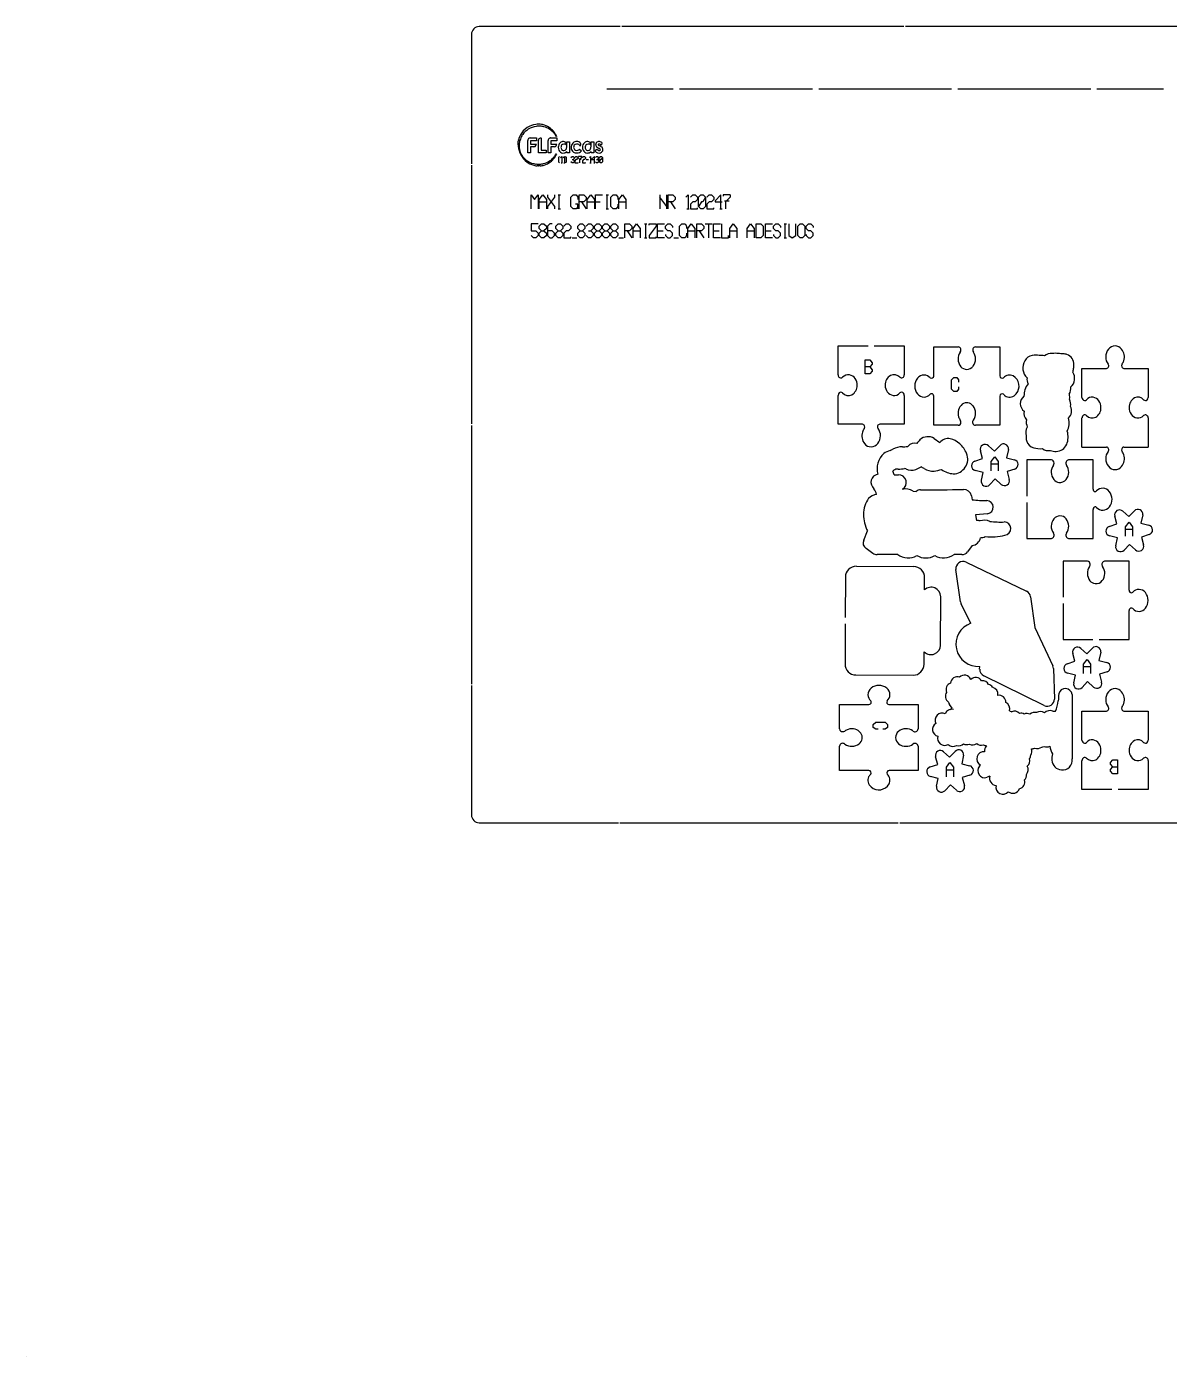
# Model space of a CAD drawing. Extents: x 0 to 1385, y 0 to 852.
# Drawn here: x 0 to 732, y 0 to 852 of the extents above; entities that cross this region are included whole.
import ezdxf

# ---------------------------------------------------------------- set-up
doc = ezdxf.new("R2010")
doc.units = 0
doc.layers.add('FACA_PONTES', color=4, linetype='CONTINUOUS')

msp = doc.modelspace()

# ---------------------------------------------------------------- linework, layer by layer
at = {"layer": 'faca_Pontes', "color": 16, "linetype": 'CONTINUOUS', "true_color": 0x800000}
for p, q in [((380.19, 851.67), (289.86, 851.67)), ((561.86, 851.67), (381.19, 851.67)), ((743.53, 851.67), (562.86, 851.67)), ((284.86, 846.67), (284.86, 763.85)), ((284.86, 762.85), (284.86, 597.23)), ((284.86, 596.23), (284.86, 430.6)), ((284.86, 429.6), (284.86, 346.79)), ((289.86, 341.79), (378.94, 341.79)), ((379.94, 341.79), (558.11, 341.79)), ((559.11, 341.79), (737.28, 341.79)), ((0, 0), (0, 0)), ((0, 0), (0, 0)), ((0, 0), (0, 0)), ((0, 0), (0, 0)), ((0, 0), (0, 0)), ((0, 0), (0, 0)), ((0, 0), (0, 0)), ((0, 0), (0, 0)), ((0, 0), (0, 0)), ((0, 0), (0, 0)), ((0, 0), (0, 0)), ((0, 0), (0, 0)), ((0, 0), (0, 0)), ((0, 0), (0, 0)), ((0, 0), (0, 0)), ((0, 0), (0, 0)), ((0, 0), (0, 0)), ((0, 0), (0, 0)), ((0, 0), (0, 0)), ((0, 0), (0, 0)), ((0, 0), (0, 0)), ((0, 0), (0, 0)), ((0, 0), (0, 0)), ((0, 0), (0, 0)), ((0, 0), (0, 0)), ((0, 0), (0, 0)), ((0, 0), (0, 0)), ((0, 0), (0, 0)), ((0, 0), (0, 0)), ((0, 0), (0, 0)), ((0, 0), (0, 0)), ((0, 0), (0, 0)), ((0, 0), (0, 0)), ((0, 0), (0, 0)), ((0, 0), (0, 0)), ((0, 0), (0, 0))]:
    msp.add_line(p, q, dxfattribs=at)
at = {"layer": 'faca_Pontes', "color": 254, "linetype": 'CONTINUOUS', "true_color": 0xffffff}
for p, q in [((414.14, 811.67), (371.59, 811.67)), ((503.23, 811.67), (418.14, 811.67)), ((592.33, 811.67), (507.23, 811.67)), ((681.42, 811.67), (596.33, 811.67)), ((727.97, 811.67), (685.42, 811.67)), ((519.68, 628.57), (519.68, 647.28)), ((519.68, 647.28), (538.86, 647.28)), ((542.86, 647.28), (562.04, 647.28)), ((562.04, 647.28), (562.04, 628.57)), ((580.92, 646.58), (596.6, 646.58)), ((580.92, 627.86), (580.92, 646.58)), ((607.59, 646.58), (623.27, 646.58)), ((623.27, 646.58), (623.27, 627.99)), ((675.85, 614.19), (675.85, 632.7)), ((675.85, 632.7), (691.54, 632.7)), ((702.67, 632.7), (718.21, 632.7)), ((718.21, 632.7), (718.21, 614.19)), ((519.68, 596.99), (519.68, 615.51)), ((562.04, 615.51), (562.04, 596.99)), ((580.92, 596.3), (580.92, 614.91)), ((623.27, 615.02), (623.27, 596.3)), ((535.22, 596.99), (519.68, 596.99)), ((562.04, 596.99), (546.35, 596.99)), ((596.6, 596.3), (580.92, 596.3)), ((623.27, 596.3), (607.59, 596.3)), ((675.85, 582.42), (675.85, 601.13)), ((718.21, 601.13), (718.21, 582.42)), ((581.21, 587.85), (584.91, 585.3)), ((612.21, 575.03), (610.79, 580.02)), ((615.91, 583.2), (619.75, 579.71)), ((619.75, 579.71), (623.36, 583.44)), ((628.73, 580.92), (627.58, 575.52)), ((675.85, 582.41), (691.54, 582.41)), ((702.67, 582.41), (718.21, 582.41)), ((607.27, 573.45), (612.21, 575.03)), ((627.58, 575.52), (632.61, 574.26)), ((656.25, 574.13), (640.56, 574.13)), ((640.56, 574.13), (640.56, 550.98)), ((682.92, 574.13), (667.23, 574.13)), ((682.92, 555.51), (682.92, 574.13)), ((555.56, 564.67), (558.29, 564.67)), ((563.09, 568.38), (562.24, 568.74)), ((612.5, 566.16), (607.47, 567.42)), ((611.4, 561.09), (612.5, 566.16)), ((632.81, 568.23), (627.87, 566.65)), ((627.87, 566.65), (629.29, 561.66)), ((567.65, 554.03), (569.69, 553.99)), ((620.32, 561.97), (616.71, 558.24)), ((624.16, 558.48), (620.32, 561.97)), ((605.05, 551.1), (605.58, 548.59)), ((640.56, 546.98), (640.56, 523.84)), ((615.28, 539.71), (607.62, 538.99)), ((607.62, 538.99), (608.37, 535.41)), ((682.92, 523.84), (682.92, 542.45)), ((698.26, 533.13), (696.84, 538.12)), ((701.97, 541.3), (705.81, 537.81)), ((705.81, 537.81), (709.41, 541.54)), ((714.78, 539.02), (713.63, 533.62)), ((536.07, 522.86), (538.47, 528.64)), ((693.32, 531.55), (698.26, 533.13)), ((713.63, 533.62), (718.66, 532.36)), ((640.56, 523.84), (656.25, 523.84)), ((667.23, 523.84), (682.92, 523.84)), ((698.55, 524.26), (693.52, 525.52)), ((697.45, 519.19), (698.55, 524.26)), ((706.38, 520.07), (702.77, 516.34)), ((710.22, 516.58), (706.38, 520.07)), ((718.86, 526.33), (713.92, 524.75)), ((713.92, 524.75), (715.34, 519.76)), ((541.95, 514.32), (537.67, 517.33)), ((557.86, 513.5), (544.59, 513.49)), ((598.94, 513.49), (593.95, 513.49)), ((605.45, 519.39), (602.59, 515.29)), ((531.38, 506.05), (567.98, 505.88)), ((598.04, 483.22), (595.13, 503.95)), ((601.67, 508.72), (640.39, 490.05)), ((679.37, 509.32), (663.69, 509.32)), ((663.69, 509.32), (663.69, 486.18)), ((706.04, 509.32), (690.36, 509.32)), ((706.04, 490.71), (706.04, 509.32)), ((524.34, 499.07), (524.23, 473.27)), ((575.05, 490.87), (575.06, 498.77)), ((585.23, 455.46), (585.37, 486.54)), ((642.94, 486.54), (645.66, 466.87)), ((604.65, 469.5), (598.48, 481.81)), ((663.69, 482.18), (663.69, 459.03)), ((706.04, 459.03), (706.04, 477.64)), ((524.21, 469.27), (524.1, 443.47)), ((645.66, 466.87), (657.09, 442.23)), ((663.69, 459.03), (682.86, 459.03)), ((675.06, 453.39), (678.9, 449.91)), ((678.9, 449.91), (682.51, 453.63)), ((686.86, 459.03), (706.04, 459.03)), ((574.81, 443.36), (574.85, 451.26)), ((666.42, 443.64), (671.36, 445.22)), ((671.36, 445.22), (669.94, 450.21)), ((687.88, 451.12), (686.73, 445.72)), ((686.73, 445.72), (691.76, 444.45)), ((531.08, 436.44), (567.7, 436.27)), ((610.32, 440.05), (610.37, 441.94)), ((651.65, 416.89), (612.89, 435.92)), ((657.52, 440.47), (658.27, 421.01)), ((671.64, 436.35), (666.61, 437.61)), ((670.54, 431.28), (671.64, 436.35)), ((691.95, 438.43), (687.01, 436.84)), ((687.01, 436.84), (688.43, 431.85)), ((679.47, 432.16), (675.86, 428.43)), ((683.31, 428.67), (679.47, 432.16)), ((520.66, 401.84), (520.66, 417.52)), ((520.66, 417.52), (539.27, 417.52)), ((552.23, 417.52), (570.95, 417.52)), ((570.95, 417.52), (570.95, 401.84)), ((592.74, 415.13), (591.08, 417.44)), ((669.52, 423.95), (669.52, 382.64)), ((591.57, 414.38), (592.74, 415.13)), ((629.4, 413.42), (630.89, 412.91)), ((657.11, 413.15), (658.84, 413.15)), ((675.85, 394.74), (675.85, 413.26)), ((675.85, 413.26), (691.54, 413.26)), ((702.67, 413.26), (718.21, 413.26)), ((718.21, 413.26), (718.21, 394.74)), ((520.66, 375.17), (520.66, 390.85)), ((570.95, 390.85), (570.95, 375.17)), ((583.52, 379.09), (582.1, 384.08)), ((587.22, 387.26), (591.06, 383.77)), ((591.06, 383.77), (594.67, 387.5)), ((600.04, 384.98), (598.89, 379.58)), ((539.38, 375.17), (520.66, 375.17)), ((570.95, 375.17), (552.36, 375.17)), ((578.58, 377.51), (583.52, 379.09)), ((598.89, 379.58), (603.92, 378.32)), ((610.13, 377.99), (610.8, 378.8)), ((675.85, 362.97), (675.85, 381.68)), ((718.21, 381.68), (718.21, 362.97)), ((583.8, 370.22), (578.77, 371.48)), ((582.7, 365.15), (583.8, 370.22)), ((604.11, 372.29), (599.17, 370.71)), ((599.17, 370.71), (600.59, 365.72)), ((616.84, 371.63), (615.07, 370.88)), ((591.63, 366.03), (588.02, 362.3)), ((595.47, 362.54), (591.63, 366.03)), ((695.03, 362.97), (675.85, 362.97)), ((718.21, 362.97), (699.03, 362.97))]:
    msp.add_line(p, q, dxfattribs=at)
at = {"layer": 'faca_Pontes', "color": 4, "linetype": 'CONTINUOUS', "true_color": 0x00ffff}
for p, q in [((314.72, 775.87), (314.73, 776.67)), ((314.73, 776.67), (314.74, 777.08)), ((314.74, 777.08), (314.88, 778.33)), ((314.98, 778.86), (315.05, 779.14)), ((315.48, 776.64), (315.4, 775.84)), ((315.51, 777.04), (315.48, 776.64)), ((315.59, 777.41), (315.51, 777.04)), ((315.73, 778.16), (315.59, 777.41)), ((320.97, 770.85), (320.97, 778.73)), ((322.47, 780.33), (326.43, 780.33)), ((326.43, 778.55), (322.76, 778.55)), ((322.76, 778.55), (322.76, 776.45)), ((322.76, 776.45), (326.43, 776.45)), ((326.43, 780.33), (326.43, 778.55)), ((327.77, 770.85), (327.77, 778.9)), ((329.56, 780.33), (329.56, 772.57)), ((334.03, 770.85), (334.03, 778.73)), ((335.53, 780.33), (339.48, 780.33)), ((339.48, 778.55), (335.81, 778.55)), ((335.81, 778.55), (335.81, 776.45)), ((335.81, 776.45), (339.48, 776.45)), ((339.29, 781.25), (338.88, 781.9)), ((339.09, 782.02), (339.4, 781.31)), ((339.4, 781.31), (339.29, 781.25)), ((339.48, 780.33), (339.48, 778.55)), ((345.93, 777.86), (347.69, 777.86)), ((345.93, 774.98), (345.93, 777.86)), ((347.69, 777.86), (347.69, 770.85)), ((361.45, 777.86), (363.21, 777.86)), ((361.45, 774.98), (361.45, 777.86)), ((363.21, 777.86), (363.21, 770.85)), ((322.76, 770.85), (320.97, 770.85)), ((324.93, 774.72), (322.76, 774.72)), ((322.76, 774.72), (322.76, 770.85)), ((332.81, 770.85), (327.77, 770.85)), ((329.56, 772.57), (332.81, 772.57)), ((332.81, 772.57), (332.81, 770.85)), ((335.81, 770.85), (334.03, 770.85)), ((337.98, 774.72), (335.81, 774.72)), ((335.81, 774.72), (335.81, 770.85)), ((338.78, 769.46), (339.21, 770.1)), ((339.32, 770.04), (339, 769.34)), ((339.21, 770.1), (339.32, 770.04)), ((341.25, 768.55), (340.56, 767.85)), ((340.56, 767.85), (340.56, 765.06)), ((341.95, 767.85), (342.65, 768.55)), ((342.65, 768.55), (342.65, 764.36)), ((343.69, 767.85), (344.39, 768.55)), ((344.39, 768.55), (344.39, 764.36)), ((345.79, 767.85), (345.09, 768.55)), ((345.79, 765.06), (345.79, 767.85)), ((345.93, 770.85), (345.93, 771.62)), ((347.69, 770.85), (345.93, 770.85)), ((348.58, 767.85), (349.28, 768.55)), ((349.28, 768.55), (349.98, 768.55)), ((349.98, 768.55), (350.67, 767.85)), ((350.67, 767.15), (349.98, 766.45)), ((350.67, 767.85), (350.67, 767.15)), ((351.02, 767.85), (351.72, 768.55)), ((351.72, 768.55), (352.42, 768.55)), ((352.42, 768.55), (353.11, 767.85)), ((353.11, 767.15), (352.42, 766.45)), ((353.11, 767.85), (353.11, 767.15)), ((355.56, 768.55), (353.46, 768.55)), ((353.46, 768.55), (353.46, 768.2)), ((353.81, 766.8), (355.21, 766.8)), ((353.99, 773.12), (355.27, 772.19)), ((355.56, 767.85), (354.16, 766.45)), ((355.56, 768.55), (355.56, 767.85)), ((355.91, 767.85), (356.61, 768.55)), ((356.61, 768.55), (357.3, 768.55)), ((357.3, 768.55), (358, 767.85)), ((358, 767.15), (357.3, 766.45)), ((358, 767.85), (358, 767.15)), ((360.44, 767.85), (361.14, 768.55)), ((361.14, 768.55), (361.14, 764.36)), ((361.45, 770.85), (361.45, 771.62)), ((363.21, 770.85), (361.45, 770.85)), ((363.58, 768.55), (361.84, 766.8)), ((361.84, 766.8), (361.84, 766.45)), ((363.58, 764.36), (363.58, 768.55)), ((364.16, 771.92), (365.24, 773.08)), ((364.28, 767.85), (364.98, 768.55)), ((364.98, 768.55), (365.68, 768.55)), ((365.68, 768.55), (366.37, 767.85)), ((366.37, 767.15), (365.68, 766.45)), ((366.37, 767.85), (366.37, 767.15)), ((366.72, 767.85), (367.42, 768.55)), ((366.72, 765.06), (366.72, 767.85)), ((367.42, 768.55), (368.12, 768.55)), ((368.82, 767.85), (367.94, 766.45)), ((368.12, 768.55), (368.82, 767.85)), ((368.82, 767.85), (368.82, 765.06)), ((327.13, 763.58), (327.47, 763.57)), ((327.75, 762.44), (327.41, 762.46)), ((327.47, 763.57), (327.8, 763.55)), ((327.97, 763.56), (328.09, 763.56)), ((328.09, 763.56), (328.72, 763.58)), ((328.8, 762.47), (328.12, 762.44)), ((340.56, 765.06), (341.25, 764.36)), ((342.3, 764.36), (343, 764.36)), ((344.04, 764.36), (344.74, 764.36)), ((345.09, 764.36), (345.79, 765.06)), ((349.28, 764.36), (348.58, 765.06)), ((349.28, 766.45), (349.98, 766.45)), ((349.98, 764.36), (349.28, 764.36)), ((349.98, 766.45), (350.67, 765.76)), ((350.67, 765.06), (349.98, 764.36)), ((350.67, 765.76), (350.67, 765.06)), ((351.72, 766.45), (351.02, 765.76)), ((351.02, 765.76), (351.02, 764.36)), ((351.02, 764.36), (353.11, 764.36)), ((352.42, 766.45), (351.72, 766.45)), ((353.11, 764.36), (353.11, 764.71)), ((354.16, 766.45), (354.16, 764.36)), ((356.61, 766.45), (355.91, 765.76)), ((355.91, 765.76), (355.91, 764.36)), ((355.91, 764.36), (358, 764.36)), ((357.3, 766.45), (356.61, 766.45)), ((358, 764.36), (358, 764.71)), ((358.35, 766.45), (359.75, 766.45)), ((360.79, 764.36), (361.49, 764.36)), ((361.84, 766.45), (363.93, 766.45)), ((363.24, 764.36), (363.93, 764.36)), ((364.98, 764.36), (364.28, 765.06)), ((364.98, 766.45), (365.68, 766.45)), ((365.68, 764.36), (364.98, 764.36)), ((365.68, 766.45), (366.37, 765.76)), ((366.37, 765.06), (365.68, 764.36)), ((366.37, 765.76), (366.37, 765.06)), ((367.6, 766.45), (366.72, 765.06)), ((367.42, 764.36), (366.72, 765.06)), ((368.12, 764.36), (367.42, 764.36)), ((367.94, 766.45), (367.6, 766.45)), ((368.82, 765.06), (368.12, 764.36)), ((323.08, 734.9), (323.08, 743.9)), ((323.08, 743.9), (325.33, 740.9)), ((325.33, 740.9), (327.58, 743.9)), ((327.58, 743.9), (327.58, 734.9)), ((328.33, 740.9), (330.58, 743.9)), ((330.58, 743.9), (332.83, 740.9)), ((333.58, 743.9), (333.58, 742.4)), ((333.58, 742.4), (338.08, 736.4)), ((338.08, 742.4), (333.58, 736.4)), ((338.08, 743.9), (338.08, 742.4)), ((340.33, 743.9), (341.84, 743.9)), ((341.08, 734.9), (341.08, 743.9)), ((348.58, 742.4), (350.08, 743.9)), ((348.58, 736.4), (348.58, 742.4)), ((350.08, 743.9), (352.03, 743.9)), ((352.03, 743.9), (353.08, 742.4)), ((353.08, 742.4), (353.08, 740.92)), ((353.83, 743.9), (356.83, 743.9)), ((353.83, 734.9), (353.83, 743.9)), ((356.83, 743.9), (358.33, 742.4)), ((358.33, 742.4), (358.33, 740.9)), ((359.08, 740.9), (361.33, 743.9)), ((361.33, 743.9), (363.58, 740.9)), ((364.33, 743.9), (368.83, 743.9)), ((364.33, 734.9), (364.33, 743.9)), ((371.08, 743.9), (372.58, 743.9)), ((371.83, 734.9), (371.83, 743.9)), ((374.08, 742.4), (375.58, 743.9)), ((374.08, 736.4), (374.08, 742.4)), ((375.58, 743.9), (377.53, 743.9)), ((377.53, 743.9), (378.58, 742.4)), ((378.58, 742.4), (378.58, 740.92)), ((379.33, 740.9), (381.58, 743.9)), ((381.58, 743.9), (383.83, 740.9)), ((405.58, 743.9), (405.58, 734.9)), ((410.08, 736.4), (405.58, 742.4)), ((410.08, 734.9), (410.08, 743.9)), ((410.83, 743.9), (413.84, 743.9)), ((410.83, 734.9), (410.83, 743.9)), ((413.84, 743.9), (415.33, 742.4)), ((415.33, 742.4), (415.33, 740.9)), ((422.08, 742.4), (423.58, 743.9)), ((423.58, 743.9), (423.58, 734.9)), ((425.08, 742.4), (426.58, 743.9)), ((426.58, 743.9), (428.09, 743.9)), ((428.09, 743.9), (429.58, 742.4)), ((429.58, 742.4), (429.58, 740.9)), ((430.33, 742.4), (431.84, 743.9)), ((430.33, 736.4), (430.33, 742.4)), ((431.84, 743.9), (433.34, 743.9)), ((434.83, 742.4), (432.96, 739.4)), ((433.34, 743.9), (434.83, 742.4)), ((434.83, 742.4), (434.83, 736.4)), ((435.58, 742.4), (437.09, 743.9)), ((437.09, 743.9), (438.59, 743.9)), ((438.59, 743.9), (440.08, 742.4)), ((440.08, 742.4), (440.08, 740.9)), ((444.58, 743.9), (440.84, 740.15)), ((444.58, 734.9), (444.58, 743.9)), ((450.58, 743.9), (446.09, 743.9)), ((446.09, 743.9), (446.09, 743.15)), ((450.58, 742.4), (447.59, 739.4)), ((450.58, 743.9), (450.58, 742.4)), ((328.33, 734.9), (328.33, 740.9)), ((328.33, 739.4), (332.83, 739.4)), ((332.83, 740.9), (332.83, 734.9)), ((333.58, 736.4), (333.58, 734.9)), ((338.08, 736.4), (338.08, 734.9)), ((340.33, 734.9), (341.84, 734.9)), ((350.08, 734.9), (348.58, 736.4)), ((352.03, 734.9), (350.08, 734.9)), ((353.08, 737.91), (351.58, 737.91)), ((353.08, 736.19), (352.03, 734.9)), ((353.08, 734.9), (353.08, 737.91)), ((356.83, 739.4), (353.83, 739.4)), ((355.33, 739.4), (358.33, 734.9)), ((358.33, 740.9), (356.83, 739.4)), ((359.08, 734.9), (359.08, 740.9)), ((359.08, 739.4), (363.58, 739.4)), ((363.58, 740.9), (363.58, 734.9)), ((364.33, 739.4), (367.33, 739.4)), ((371.08, 734.9), (372.58, 734.9)), ((375.58, 734.9), (374.08, 736.4)), ((377.53, 734.9), (375.58, 734.9)), ((378.58, 736.4), (377.53, 734.9)), ((378.58, 737.91), (378.58, 736.4)), ((379.33, 734.9), (379.33, 740.9)), ((379.33, 739.4), (383.83, 739.4)), ((383.83, 740.9), (383.83, 734.9)), ((413.84, 739.4), (410.83, 739.4)), ((412.33, 739.4), (415.33, 734.9)), ((415.33, 740.9), (413.84, 739.4)), ((422.84, 734.9), (424.34, 734.9)), ((426.58, 739.4), (425.08, 737.91)), ((425.08, 737.91), (425.08, 734.9)), ((425.08, 734.9), (429.58, 734.9)), ((428.09, 739.4), (426.58, 739.4)), ((429.58, 740.9), (428.09, 739.4)), ((429.58, 734.9), (429.58, 735.65)), ((432.21, 739.4), (430.33, 736.4)), ((431.84, 734.9), (430.33, 736.4)), ((433.34, 734.9), (431.84, 734.9)), ((432.96, 739.4), (432.21, 739.4)), ((434.83, 736.4), (433.34, 734.9)), ((437.09, 739.4), (435.58, 737.91)), ((435.58, 737.91), (435.58, 734.9)), ((435.58, 734.9), (440.08, 734.9)), ((438.59, 739.4), (437.09, 739.4)), ((440.08, 740.9), (438.59, 739.4)), ((440.08, 734.9), (440.08, 735.65)), ((440.84, 740.15), (440.84, 739.4)), ((440.84, 739.4), (445.33, 739.4)), ((443.84, 734.9), (445.33, 734.9)), ((446.83, 740.15), (449.84, 740.15)), ((447.59, 739.4), (447.59, 734.9)), ((327.58, 725.35), (323.08, 725.35)), ((323.08, 725.35), (323.08, 720.84)), ((328.33, 723.85), (329.83, 725.35)), ((329.83, 725.35), (331.33, 725.35)), ((331.33, 725.35), (332.83, 723.85)), ((335.08, 725.35), (333.58, 723.85)), ((336.58, 725.35), (335.08, 725.35)), ((338.83, 723.85), (340.33, 725.35)), ((340.33, 725.35), (341.84, 725.35)), ((341.84, 725.35), (343.33, 723.85)), ((344.08, 723.85), (345.58, 725.35)), ((345.58, 725.35), (347.09, 725.35)), ((347.09, 725.35), (348.58, 723.85)), ((353.08, 723.85), (354.58, 725.35)), ((354.58, 725.35), (356.09, 725.35)), ((356.09, 725.35), (357.58, 723.85)), ((358.33, 723.85), (359.84, 725.35)), ((359.84, 725.35), (361.34, 725.35)), ((361.34, 725.35), (362.83, 723.85)), ((363.58, 723.85), (365.09, 725.35)), ((365.09, 725.35), (366.59, 725.35)), ((366.59, 725.35), (368.08, 723.85)), ((368.84, 723.85), (370.34, 725.35)), ((370.34, 725.35), (371.84, 725.35)), ((371.84, 725.35), (373.33, 723.85)), ((374.09, 723.85), (375.59, 725.35)), ((375.59, 725.35), (377.09, 725.35)), ((377.09, 725.35), (378.58, 723.85)), ((383.09, 725.35), (386.09, 725.35)), ((383.09, 716.35), (383.09, 725.35)), ((386.09, 725.35), (387.58, 723.85)), ((388.34, 722.34), (390.58, 725.35)), ((390.58, 725.35), (392.83, 722.34)), ((395.69, 725.35), (397.19, 725.35)), ((396.44, 716.35), (396.44, 725.35)), ((398.68, 724.59), (398.68, 725.35)), ((398.68, 725.35), (403.18, 725.35)), ((403.18, 725.35), (403.18, 723.85)), ((403.93, 725.35), (408.43, 725.35)), ((403.93, 716.35), (403.93, 725.35)), ((409.19, 723.85), (410.69, 725.35)), ((410.69, 725.35), (412.19, 725.35)), ((412.19, 725.35), (413.68, 723.85)), ((418.19, 723.85), (419.69, 725.35)), ((419.69, 725.35), (421.63, 725.35)), ((421.63, 725.35), (422.68, 723.85)), ((423.44, 722.34), (425.68, 725.35)), ((425.68, 725.35), (427.93, 722.34)), ((429.29, 725.35), (432.29, 725.35)), ((429.29, 716.35), (429.29, 725.35)), ((432.29, 725.35), (433.78, 723.85)), ((434.54, 725.35), (439.03, 725.35)), ((436.79, 716.35), (436.79, 725.35)), ((439.79, 725.35), (444.28, 725.35)), ((439.79, 716.35), (439.79, 725.35)), ((445.04, 725.35), (445.04, 716.35)), ((450.29, 722.34), (452.54, 725.35)), ((452.54, 725.35), (454.79, 722.34)), ((461.39, 722.34), (463.64, 725.35)), ((463.64, 725.35), (465.89, 722.34)), ((467.24, 716.35), (467.24, 725.35)), ((467.24, 725.35), (470.24, 725.35)), ((470.24, 725.35), (471.74, 723.85)), ((473.09, 725.35), (477.59, 725.35)), ((473.09, 716.35), (473.09, 725.35)), ((478.34, 723.85), (479.85, 725.35)), ((479.85, 725.35), (481.35, 725.35)), ((481.35, 725.35), (482.84, 723.85)), ((485.1, 725.35), (486.6, 725.35)), ((485.84, 716.35), (485.84, 725.35)), ((488.09, 725.35), (488.09, 717.85)), ((492.59, 717.85), (492.59, 725.35)), ((493.94, 723.85), (495.44, 725.35)), ((495.44, 725.35), (496.94, 725.35)), ((496.94, 725.35), (498.44, 723.85)), ((499.19, 723.85), (500.69, 725.35)), ((500.69, 725.35), (502.2, 725.35)), ((502.2, 725.35), (503.69, 723.85)), ((323.08, 720.84), (326.08, 720.84)), ((324.58, 716.35), (323.08, 717.85)), ((326.08, 716.35), (324.58, 716.35)), ((326.08, 720.84), (327.58, 719.35)), ((327.58, 717.85), (326.08, 716.35)), ((327.58, 719.35), (327.58, 717.85)), ((328.33, 722.34), (328.33, 723.85)), ((329.83, 720.84), (328.33, 722.34)), ((328.33, 719.35), (329.83, 720.84)), ((328.33, 717.85), (328.33, 719.35)), ((329.83, 716.35), (328.33, 717.85)), ((329.83, 720.84), (331.33, 720.84)), ((331.33, 716.35), (329.83, 716.35)), ((332.83, 722.34), (331.33, 720.84)), ((331.33, 720.84), (332.83, 719.35)), ((332.83, 717.85), (331.33, 716.35)), ((332.83, 723.85), (332.83, 722.34)), ((332.83, 719.35), (332.83, 717.85)), ((333.58, 723.85), (333.58, 717.85)), ((336.58, 720.84), (333.58, 720.84)), ((333.58, 717.85), (335.08, 716.35)), ((335.08, 716.35), (336.58, 716.35)), ((338.08, 719.35), (336.58, 720.84)), ((336.58, 716.35), (338.08, 717.85)), ((338.08, 717.85), (338.08, 719.35)), ((338.83, 722.34), (338.83, 723.85)), ((340.33, 720.84), (338.83, 722.34)), ((338.83, 719.35), (340.33, 720.84)), ((338.83, 717.85), (338.83, 719.35)), ((340.33, 716.35), (338.83, 717.85)), ((340.33, 720.84), (341.84, 720.84)), ((341.84, 716.35), (340.33, 716.35)), ((343.33, 722.34), (341.84, 720.84)), ((341.84, 720.84), (343.33, 719.35)), ((343.33, 717.85), (341.84, 716.35)), ((343.33, 723.85), (343.33, 722.34)), ((343.33, 719.35), (343.33, 717.85)), ((345.58, 720.84), (344.08, 719.35)), ((344.08, 719.35), (344.08, 716.35)), ((344.08, 716.35), (348.58, 716.35)), ((347.09, 720.84), (345.58, 720.84)), ((348.58, 722.34), (347.09, 720.84)), ((348.58, 723.85), (348.58, 722.34)), ((348.58, 716.35), (348.58, 717.09)), ((349.33, 716.35), (352.34, 716.35)), ((353.08, 722.34), (353.08, 723.85)), ((354.58, 720.84), (353.08, 722.34)), ((353.08, 719.35), (354.58, 720.84)), ((353.08, 717.85), (353.08, 719.35)), ((354.58, 716.35), (353.08, 717.85)), ((354.58, 720.84), (356.09, 720.84)), ((356.09, 716.35), (354.58, 716.35)), ((357.58, 722.34), (356.09, 720.84)), ((356.09, 720.84), (357.58, 719.35)), ((357.58, 717.85), (356.09, 716.35)), ((357.58, 723.85), (357.58, 722.34)), ((357.58, 719.35), (357.58, 717.85)), ((359.84, 716.35), (358.33, 717.85)), ((359.84, 720.84), (361.34, 720.84)), ((361.34, 716.35), (359.84, 716.35)), ((362.83, 722.34), (361.34, 720.84)), ((361.34, 720.84), (362.83, 719.35)), ((362.83, 717.85), (361.34, 716.35)), ((362.83, 723.85), (362.83, 722.34)), ((362.83, 719.35), (362.83, 717.85)), ((363.58, 722.34), (363.58, 723.85)), ((365.09, 720.84), (363.58, 722.34)), ((363.58, 719.35), (365.09, 720.84)), ((363.58, 717.85), (363.58, 719.35)), ((365.09, 716.35), (363.58, 717.85)), ((365.09, 720.84), (366.59, 720.84)), ((366.59, 716.35), (365.09, 716.35)), ((368.08, 722.34), (366.59, 720.84)), ((366.59, 720.84), (368.08, 719.35)), ((368.08, 717.85), (366.59, 716.35)), ((368.08, 723.85), (368.08, 722.34)), ((368.08, 719.35), (368.08, 717.85)), ((368.84, 722.34), (368.84, 723.85)), ((370.34, 720.84), (368.84, 722.34)), ((368.84, 719.35), (370.34, 720.84)), ((368.84, 717.85), (368.84, 719.35)), ((370.34, 716.35), (368.84, 717.85)), ((370.34, 720.84), (371.84, 720.84)), ((371.84, 716.35), (370.34, 716.35)), ((373.33, 722.34), (371.84, 720.84)), ((371.84, 720.84), (373.33, 719.35)), ((373.33, 717.85), (371.84, 716.35)), ((373.33, 723.85), (373.33, 722.34)), ((373.33, 719.35), (373.33, 717.85)), ((374.09, 722.34), (374.09, 723.85)), ((375.59, 720.84), (374.09, 722.34)), ((374.09, 719.35), (375.59, 720.84)), ((374.09, 717.85), (374.09, 719.35)), ((375.59, 716.35), (374.09, 717.85)), ((375.59, 720.84), (377.09, 720.84)), ((377.09, 716.35), (375.59, 716.35)), ((378.58, 722.34), (377.09, 720.84)), ((377.09, 720.84), (378.58, 719.35)), ((378.58, 717.85), (377.09, 716.35)), ((378.58, 723.85), (378.58, 722.34)), ((378.58, 719.35), (378.58, 717.85)), ((379.34, 716.35), (382.34, 716.35)), ((386.09, 720.84), (383.09, 720.84)), ((384.59, 720.84), (387.58, 716.35)), ((387.58, 722.34), (386.09, 720.84)), ((387.58, 723.85), (387.58, 722.34)), ((388.34, 716.35), (388.34, 722.34)), ((388.34, 720.84), (392.83, 720.84)), ((392.83, 722.34), (392.83, 716.35)), ((395.69, 716.35), (397.19, 716.35)), ((403.18, 723.85), (398.68, 717.85)), ((398.68, 717.85), (398.68, 716.35)), ((398.68, 716.35), (403.18, 716.35)), ((403.18, 716.35), (403.18, 717.09)), ((403.93, 720.84), (407.68, 720.84)), ((408.43, 716.35), (403.93, 716.35)), ((409.19, 722.34), (409.19, 723.85)), ((410.69, 720.84), (409.19, 722.34)), ((409.19, 718.59), (409.19, 717.85)), ((409.19, 717.85), (410.69, 716.35)), ((412.19, 720.84), (410.69, 720.84)), ((410.69, 716.35), (412.19, 716.35)), ((413.68, 719.35), (412.19, 720.84)), ((412.19, 716.35), (413.68, 717.85)), ((413.68, 723.85), (413.68, 723.1)), ((413.68, 717.85), (413.68, 719.35)), ((414.44, 716.35), (417.44, 716.35)), ((418.19, 717.85), (418.19, 723.85)), ((419.69, 716.35), (418.19, 717.85)), ((421.63, 716.35), (419.69, 716.35)), ((422.68, 717.85), (421.63, 716.35)), ((422.68, 723.85), (422.68, 722.36)), ((422.68, 719.35), (422.68, 717.85)), ((423.44, 716.35), (423.44, 722.34)), ((423.44, 720.84), (427.93, 720.84)), ((427.93, 722.34), (427.93, 716.35)), ((432.29, 720.84), (429.29, 720.84)), ((430.79, 720.84), (433.78, 716.35)), ((433.78, 722.34), (432.29, 720.84)), ((433.78, 723.85), (433.78, 722.34)), ((439.79, 720.84), (443.54, 720.84)), ((444.28, 716.35), (439.79, 716.35)), ((445.04, 716.35), (449.54, 716.35)), ((449.54, 716.35), (449.54, 717.85)), ((450.29, 716.35), (450.29, 722.34)), ((450.29, 720.84), (454.79, 720.84)), ((454.79, 722.34), (454.79, 716.35)), ((461.39, 716.35), (461.39, 722.34)), ((461.39, 720.84), (465.89, 720.84)), ((465.89, 722.34), (465.89, 716.35)), ((470.24, 716.35), (467.24, 716.35)), ((471.74, 717.85), (470.24, 716.35)), ((471.74, 723.85), (471.74, 717.85)), ((473.09, 720.84), (476.84, 720.84)), ((477.59, 716.35), (473.09, 716.35)), ((478.34, 722.34), (478.34, 723.85)), ((479.85, 720.84), (478.34, 722.34)), ((478.34, 718.59), (478.34, 717.85)), ((478.34, 717.85), (479.85, 716.35)), ((481.35, 720.84), (479.85, 720.84)), ((479.85, 716.35), (481.35, 716.35)), ((482.84, 719.35), (481.35, 720.84)), ((481.35, 716.35), (482.84, 717.85)), ((482.84, 723.85), (482.84, 723.1)), ((482.84, 717.85), (482.84, 719.35)), ((485.1, 716.35), (486.6, 716.35)), ((488.09, 717.85), (490.34, 716.35)), ((490.34, 716.35), (492.59, 717.85)), ((493.94, 717.85), (493.94, 723.85)), ((495.44, 716.35), (493.94, 717.85)), ((496.94, 716.35), (495.44, 716.35)), ((498.44, 717.85), (496.94, 716.35)), ((498.44, 723.85), (498.44, 717.85)), ((499.19, 722.34), (499.19, 723.85)), ((500.69, 720.84), (499.19, 722.34)), ((499.19, 718.59), (499.19, 717.85)), ((499.19, 717.85), (500.69, 716.35)), ((502.2, 720.84), (500.69, 720.84)), ((500.69, 716.35), (502.2, 716.35)), ((503.69, 719.35), (502.2, 720.84)), ((502.2, 716.35), (503.69, 717.85)), ((503.69, 723.85), (503.69, 723.1)), ((503.69, 717.85), (503.69, 719.35)), ((536.93, 629.21), (536.93, 638.21)), ((536.93, 638.21), (539.93, 638.21)), ((539.93, 633.71), (536.93, 633.71)), ((539.93, 638.21), (541.42, 636.41)), ((541.42, 635.51), (539.93, 633.71)), ((539.93, 633.71), (541.42, 631.91)), ((541.42, 631.01), (539.93, 629.21)), ((541.42, 636.41), (541.42, 635.51)), ((541.42, 631.91), (541.42, 631.01)), ((539.93, 629.21), (536.93, 629.21)), ((592.23, 625.37), (593.73, 626.87)), ((592.23, 619.37), (592.23, 625.37)), ((593.73, 626.87), (595.68, 626.87)), ((595.68, 626.87), (596.72, 625.37)), ((596.72, 625.37), (596.72, 623.88)), ((593.73, 617.87), (592.23, 619.37)), ((595.68, 617.87), (593.73, 617.87)), ((596.72, 619.37), (595.68, 617.87)), ((596.72, 620.87), (596.72, 619.37)), ((617.69, 573.21), (619.94, 576.21)), ((617.69, 567.21), (617.69, 573.21)), ((617.69, 571.71), (622.19, 571.71)), ((619.94, 576.21), (622.19, 573.21)), ((622.19, 573.21), (622.19, 567.21)), ((703.74, 531.31), (705.99, 534.31)), ((703.74, 525.31), (703.74, 531.31)), ((703.74, 529.81), (708.24, 529.81)), ((705.99, 534.31), (708.24, 531.31)), ((708.24, 531.31), (708.24, 525.31)), ((676.84, 443.4), (679.09, 446.41)), ((676.84, 437.41), (676.84, 443.4)), ((679.09, 446.41), (681.33, 443.4)), ((681.33, 443.4), (681.33, 437.41)), ((676.84, 441.9), (681.33, 441.9)), ((542.23, 404.72), (543.73, 406.22)), ((542.23, 402.77), (542.23, 404.72)), ((543.73, 401.72), (542.23, 402.77)), ((543.73, 406.22), (549.73, 406.22)), ((545.23, 401.72), (543.73, 401.72)), ((549.73, 401.72), (548.24, 401.72)), ((549.73, 406.22), (551.23, 404.72)), ((551.23, 402.77), (549.73, 401.72)), ((551.23, 404.72), (551.23, 402.77)), ((589, 377.27), (591.25, 380.27)), ((589, 371.27), (589, 377.27)), ((589, 375.77), (593.49, 375.77)), ((591.25, 380.27), (593.49, 377.27)), ((593.49, 377.27), (593.49, 371.27)), ((694.08, 380.28), (695.57, 382.08)), ((694.08, 379.38), (694.08, 380.28)), ((695.57, 377.58), (694.08, 379.38)), ((694.08, 375.78), (695.57, 377.58)), ((694.08, 374.88), (694.08, 375.78)), ((695.57, 373.08), (694.08, 374.88)), ((695.57, 382.08), (698.57, 382.08)), ((695.57, 377.58), (698.57, 377.58)), ((698.57, 382.08), (698.57, 373.08)), ((698.57, 373.08), (695.57, 373.08))]:
    msp.add_line(p, q, dxfattribs=at)
at = {"layer": 'faca_Pontes', "color": 16, "linetype": 'CONTINUOUS', "true_color": 0x800000}
for centre, start, end in [((289.86, 846.67), 90, 180), ((289.86, 346.79), 180, 270)]:
    msp.add_arc(centre, 5, start, end, dxfattribs=at)
at = {"layer": 'faca_Pontes', "color": 4, "linetype": 'CONTINUOUS', "true_color": 0x00ffff}
for centre, radius, start, end in [((328.23, 775.66), 13.71, 124.21685, 151.30985), ((328.05, 775.27), 12.65, 122.66874, 144.63482), ((327.66, 776.24), 12.91, 96.53406, 123.57157), ((328.14, 774.85), 13.06, 97.92245, 122.01912), ((327.68, 774.32), 14.82, 84.96042, 95.76813), ((328.07, 774.51), 13.38, 86.39442, 97.39838), ((327.86, 773.99), 13.91, 75.89404, 85.66856), ((327.68, 776.29), 12.86, 72.41532, 84.18788), ((327.62, 774.23), 13.74, 57.07806, 74.68275), ((327.54, 776.19), 13, 51.88287, 71.96526), ((327.25, 774.22), 13.95, 42.27454, 55.81884), ((327.57, 776.35), 12.85, 36.09763, 51.57431), ((326.65, 773.87), 14.63, 33.30455, 41.72042), ((327.52, 776.43), 12.85, 25.78424, 35.64979), ((327.6, 776.21), 12.88, 181.52355, 185.23396), ((330.05, 776.71), 15.37, 186.25377, 207.49934), ((326.19, 776.34), 11.48, 167.31311, 170.00895), ((326.67, 776.58), 11.9, 151.57599, 167.54113), ((327.25, 775.31), 11.85, 177.44485, 207.70757), ((326.15, 775.47), 10.76, 162.79661, 165.46854), ((300.97, 783.26), 15.6, 342.79661, 343.78901), ((329.65, 774.65), 14.35, 150.54263, 162.74071), ((329, 774.59), 13.82, 144.63482, 149.01452), ((323.63, 778.73), 2.66, 161.82506, 180), ((322.3, 779), 1.32, 99.12899, 154.79625), ((322.45, 778.05), 2.28, 89.34544, 99.12899), ((324.99, 776.07), 1.35, 267.40039, 331.60354), ((323.7, 776.59), 2.73, 334.88329, 357.19053), ((329.25, 778.81), 1.48, 104.13881, 176.56652), ((329.48, 777.89), 2.44, 88.25045, 104.13881), ((336.69, 778.73), 2.66, 161.82506, 180), ((335.35, 779), 1.32, 99.12899, 154.79625), ((335.5, 778.05), 2.28, 89.34544, 99.12899), ((338.05, 776.05), 1.33, 266.98359, 329.39889), ((336.82, 776.58), 2.67, 333.16961, 357.30054), ((344.35, 774.37), 3.92, 133.05318, 180), ((343.81, 774.81), 3.23, 89.156, 131.3568), ((344.62, 774.32), 2.43, 147.01343, 194.00244), ((344.09, 774.55), 1.87, 90, 143.85518), ((343.77, 775.73), 2.31, 58.42495, 87.76104), ((344.18, 774.15), 2.26, 69.2818, 92.32865), ((344.06, 776.38), 1.6, 345.73767, 55.19594), ((344.52, 775.04), 1.31, 37.67162, 69.2818), ((344.8, 776.25), 0.853, 331.54013, 342.2246), ((352.44, 774.34), 3.8, 133.30619, 185.82778), ((352.16, 774.49), 3.5, 119.48679, 131.73212), ((352.22, 774.44), 1.92, 141.66522, 168.38676), ((352.3, 774.3), 3.74, 80.87154, 119.81122), ((352.41, 774.15), 2.25, 97.83754, 138.93593), ((352.46, 773.85), 2.55, 60.00754, 97.83754), ((352.43, 774.85), 3.17, 56.23009, 81.7512), ((352.92, 774.77), 1.53, 18.68899, 57.77065), ((353.13, 776.07), 1.77, 8.01065, 53.06131), ((354, 776.03), 0.848, 295.69785, 315.78012), ((353.69, 776.21), 1.2, 319.76359, 4.86833), ((359.87, 774.37), 3.92, 133.05318, 180), ((359.33, 774.81), 3.23, 89.156, 131.3568), ((360.14, 774.32), 2.43, 147.0109, 194.00354), ((359.61, 774.55), 1.87, 90, 143.85147), ((359.29, 775.73), 2.31, 58.42495, 87.76104), ((359.7, 774.16), 2.26, 69.26656, 92.35141), ((359.58, 776.38), 1.6, 345.73767, 55.19594), ((360.03, 775.05), 1.31, 37.63201, 69.26656), ((360.32, 776.25), 0.853, 331.54013, 342.2246), ((366.48, 775.92), 2.07, 110.36774, 176.8593), ((366.18, 776.01), 1.76, 179.22609, 209.75461), ((367.12, 776.75), 2.95, 213.14819, 234.25141), ((366.69, 775.36), 2.66, 87.05382, 110.36774), ((366.43, 775.99), 0.352, 159.16403, 224.23713), ((366.59, 775.87), 0.553, 108.48815, 153.7285), ((367.13, 776.74), 1.38, 225.96825, 239.83071), ((366.74, 775.09), 1.34, 72.17704, 103.73827), ((371.01, 784.08), 9.68, 241.8029, 245.03103), ((366.68, 775.22), 2.81, 63.45321, 87.01572), ((361.83, 764.36), 12.08, 59.17301, 65.03103), ((366.76, 775.17), 1.27, 25.25331, 72.16944), ((367.5, 776.7), 1.07, 292.0521, 11.18477), ((367.26, 776.57), 1.35, 14.71628, 59.8235), ((329.55, 776.86), 15, 208.87065, 232.98692), ((326.96, 775.35), 11.62, 208.56437, 238.56267), ((327.58, 776.94), 13.46, 303.12531, 317.14503), ((328.48, 774.28), 11.59, 306.69647, 323.88382), ((328.53, 776.27), 12.31, 316.40407, 326.39582), ((327.79, 774.88), 12.51, 323.53122, 333.67993), ((344.43, 774.27), 4, 178.66713, 205.07182), ((343.83, 773.99), 3.33, 205.07182, 263.92322), ((344.23, 774.23), 2.03, 194.00244, 236.54374), ((344.03, 774.08), 1.8, 239.35887, 271.78546), ((343.64, 773.92), 3.24, 267.01753, 314.81852), ((344.09, 773.95), 1.67, 270, 319.58218), ((342.95, 774.56), 2.94, 324.86116, 347.65481), ((341.37, 774.91), 4.56, 347.65481, 0.88188), ((352.3, 774.33), 3.66, 185.82778, 236.24572), ((352.31, 774.83), 4.09, 240.10896, 270), ((352.5, 774.34), 2.21, 167.33418, 221.72108), ((352.18, 774.18), 1.86, 224.68003, 273.17094), ((352.28, 774.63), 2.31, 270, 306.4159), ((352.46, 774.18), 3.44, 267.41411, 324.67946), ((352.35, 774.36), 2.05, 309.26665, 322.79661), ((359.94, 774.27), 4, 178.66713, 205.07182), ((359.34, 773.99), 3.33, 205.07182, 263.92322), ((359.75, 774.23), 2.03, 194.00354, 236.54696), ((359.55, 774.08), 1.8, 239.36087, 271.78565), ((359.16, 773.92), 3.24, 267.01753, 314.81852), ((359.61, 773.95), 1.67, 270, 319.58762), ((358.47, 774.56), 2.94, 324.86404, 347.65549), ((356.88, 774.91), 4.56, 347.65549, 0.88166), ((366.6, 773.78), 3.08, 217.33989, 287.16821), ((367.1, 774.68), 2.45, 220.58475, 251.08953), ((373.14, 786.5), 14.4, 237.47377, 243.46273), ((366.69, 773.73), 1.43, 254.30309, 283.87163), ((365.74, 771.6), 2.23, 53.98488, 64.47538), ((366.82, 773.04), 0.726, 287.15265, 319.57547), ((366.27, 772.33), 1.33, 33.06792, 53.98488), ((366.96, 772.82), 0.483, 328.71741, 28.9285), ((366.84, 773), 2.26, 287.16821, 356.78506), ((366.4, 772.31), 2.91, 32.81294, 56.14363), ((367.14, 772.92), 1.96, 358.88059, 29.72365), ((328.89, 776.56), 14.37, 234.40234, 237.48241), ((327.5, 776.33), 12.74, 238.7937, 263.88194), ((328.18, 775.45), 13.05, 237.48241, 260.51044), ((327.43, 771.17), 8.7, 260.69169, 267.41465), ((327.61, 775.04), 11.46, 262.6426, 267.61319), ((326.14, 742.64), 19.86, 86.34665, 87.41465), ((327.86, 765.62), 3.19, 267.90358, 272.39628), ((327.78, 767.68), 4.13, 270.24603, 272.65043), ((328.18, 758.09), 4.35, 90.79993, 92.39628), ((327.4, 779.07), 15.54, 274.85586, 283.6977), ((327.89, 774.61), 12.17, 274.3096, 286.6279), ((328.15, 775.84), 12.23, 283.86655, 303.66947), ((327.78, 775.09), 12.67, 286.44519, 307.04325)]:
    msp.add_arc(centre, radius, start, end, dxfattribs=at)
at = {"layer": 'faca_Pontes', "color": 254, "linetype": 'CONTINUOUS', "true_color": 0xffffff}
for centre, radius, start, end in [((604.16, 638.82), 7.66, 144.67958, 218.49434), ((596.29, 644.54), 2.07, 321.29485, 81.37869), ((607.92, 644.53), 2.08, 99.05416, 218.25014), ((600.58, 638.64), 7.12, 320.26942, 1.88092), ((600.03, 638.81), 7.66, 0.42579, 35.31032), ((644.95, 634.58), 6.53, 98.10443, 151.8343), ((646.47, 627.3), 13.97, 81.71623, 100.0812), ((648.48, 613.86), 27.26, 82.78183, 89.99468), ((656.61, 633.94), 8.41, 89.28648, 124.03306), ((658.34, 626.2), 16.22, 81.46835, 95.75089), ((659.34, 598.62), 43.65, 84.06607, 88.14443), ((664.16, 637.17), 4.87, 65.50052, 93.62263), ((663.96, 635.29), 6.69, 358.32737, 70.65219), ((699.04, 640.13), 7.96, 141.61859, 180), ((698.61, 639.97), 7.53, 178.77159, 216.54949), ((697.03, 641.93), 5.27, 37.17722, 143.38806), ((695.21, 640.17), 7.79, 341.48032, 39.41939), ((602.09, 637.08), 4.97, 217.67109, 322.90829), ((646.84, 633.11), 8.9, 149.2398, 225.89233), ((663.93, 626.3), 7.21, 311.56258, 33.57921), ((660.5, 633.73), 10.05, 339.98186, 353.92582), ((661.24, 634.48), 9.43, 348.90518, 3.76482), ((691.37, 634.34), 1.65, 275.90417, 43.67141), ((702.95, 634.46), 1.77, 144.68132, 260.83646), ((694.94, 640.13), 8.03, 324.68132, 342.34066), ((521.49, 628.52), 1.81, 178.53821, 306.23285), ((526.25, 623.8), 4.93, 82.22302, 138.47392), ((525.38, 622.38), 6.48, 356.51817, 76.26379), ((524.99, 621.8), 6.86, 300.18554, 1.57384), ((556.73, 622.28), 6.87, 120.39748, 182.42105), ((556.28, 621.65), 6.42, 177.04197, 257.60749), ((555.44, 623.65), 5.05, 42.53651, 115.58697), ((560.2, 628.57), 1.83, 235.22259, 360), ((576.79, 621.46), 8.03, 141.82957, 218.17043), ((574.73, 623.04), 5.44, 89.70652, 141.60328), ((574.7, 623.19), 5.29, 41.69795, 89.33478), ((579.47, 627.91), 1.45, 235.61801, 358.19552), ((624.77, 627.99), 1.5, 179.99576, 300.98659), ((629.51, 623.07), 5.39, 64.58217, 137.4669), ((628.09, 621.44), 7.49, 318.69363, 60.14001), ((650.92, 615.22), 12.22, 141.28892, 181.37413), ((647.31, 625.99), 6.71, 173.80738, 207.75839), ((521.89, 615.52), 2.21, 134.61683, 180.29052), ((521.41, 616), 1.53, 41.43309, 134.45868), ((526.24, 620.24), 4.9, 221.29264, 296.62688), ((555.49, 620.23), 4.88, 263.10905, 318.76581), ((560.31, 615.98), 1.55, 37.53084, 138.29101), ((559.92, 615.56), 2.12, 358.54967, 40.1256), ((574.72, 619.76), 5.36, 217.56564, 269.84378), ((574.49, 620.15), 5.76, 272.10795, 316.2488), ((579.55, 615.29), 1.26, 40.23817, 135.36668), ((579.01, 614.91), 1.91, 359.95253, 38.43946), ((624.73, 614.96), 1.46, 55.99592, 177.86539), ((630.71, 621.01), 7.08, 223.13358, 240.27847), ((629.42, 619.83), 5.44, 245.86406, 322.16067), ((642.16, 610.22), 5.85, 126.36605, 235.69764), ((659.13, 620.54), 9.59, 333.91985, 2.12278), ((661.95, 614.42), 6.1, 346.23603, 18.1505), ((677.97, 614.14), 2.12, 178.54967, 220.1256), ((682.4, 609.47), 4.88, 83.10905, 138.76581), ((681.61, 608.04), 6.42, 357.04197, 77.60749), ((712.9, 607.9), 6.86, 120.18554, 181.57384), ((711.65, 609.45), 4.9, 41.29264, 116.62688), ((715.99, 614.18), 2.21, 314.61683, 0.29052), ((603.78, 604.12), 7.32, 128.68178, 198.93744), ((602.1, 605.81), 4.95, 36.96961, 125.74072), ((600.05, 604.06), 7.65, 324.65258, 38.23102), ((644.82, 603.92), 6.13, 166.19036, 221.87851), ((662.74, 605.45), 6.4, 314.91065, 27.24841), ((662.16, 609.95), 6.46, 345.94981, 27.89057), ((677.58, 613.71), 1.55, 217.53084, 318.29101), ((681.15, 607.42), 6.87, 300.39748, 2.42105), ((712.51, 607.32), 6.48, 176.51817, 256.26379), ((716.48, 613.7), 1.53, 221.43309, 314.45868), ((534.94, 595.24), 1.77, 324.68132, 80.83646), ((546.52, 595.35), 1.65, 95.90417, 223.67141), ((596.54, 597.99), 1.69, 272.25191, 320.06834), ((604.18, 604.07), 7.68, 197.63089, 215.26179), ((596.06, 598.32), 2.27, 321.41425, 35.52853), ((607.79, 598.3), 2.01, 138.35169, 264.33306), ((648.18, 598.47), 8.04, 170.19863, 204.05698), ((656.08, 597.86), 11.59, 332.91643, 15.28942), ((677.69, 601.13), 1.83, 55.22259, 180), ((682.45, 606.05), 5.05, 222.53651, 295.58697), ((711.64, 605.9), 4.93, 262.22302, 318.47392), ((716.4, 601.17), 1.81, 358.53821, 126.23285), ((542.68, 589.53), 7.79, 161.48032, 219.41939), ((542.94, 589.57), 8.03, 144.68132, 162.34066), ((538.84, 589.57), 7.96, 321.61859, 0), ((539.28, 589.73), 7.53, 358.77159, 36.54949), ((577.18, 581.69), 7.36, 56.76367, 133.6322), ((589.98, 581.61), 6.27, 76.49139, 143.95982), ((588.55, 574.71), 13.31, 47.41572, 77.43124), ((646.45, 591.6), 6.66, 147.40733, 198.20387), ((646.26, 588.56), 6.21, 171.08956, 199.32371), ((654.75, 588.84), 12.23, 337.50096, 17.79011), ((540.86, 587.77), 5.27, 217.17722, 323.38806), ((557, 567.07), 13.75, 106.96761, 125.79631), ((550.46, 588.65), 8.8, 286.67122, 299.22484), ((561.09, 569.18), 13.38, 90.78218, 118.2523), ((561.16, 611.47), 28.9, 269.50338, 275.5334), ((563.33, 584.22), 1.64, 292.06562, 314.33112), ((568.82, 578.61), 6.21, 78.22787, 134.33112), ((587.54, 571.74), 21.73, 135.28328, 143.4323), ((584.1, 570.32), 19.56, 23.75252, 46.51853), ((613.81, 580.88), 3.14, 47.77398, 195.90782), ((625.62, 581.26), 3.14, 353.89459, 135.90684), ((646.42, 588.02), 6.21, 194.14912, 256.18878), ((649.07, 594.62), 13.29, 251.8724, 276.04253), ((654.36, 586.59), 6.49, 233.17895, 281.11967), ((658.76, 587.04), 7.5, 245.16188, 274.45828), ((659.11, 587.09), 7.54, 271.79912, 337.13676), ((698.61, 575.15), 7.53, 143.45051, 181.22841), ((691.37, 580.77), 1.65, 316.32859, 84.09583), ((702.95, 580.66), 1.77, 99.16354, 215.31868), ((694.94, 574.99), 8.03, 17.65934, 35.31868), ((557.83, 568.4), 13.24, 132.08123, 195.14055), ((593.27, 574.65), 9.42, 271.02976, 22.12847), ((608.23, 570.46), 3.14, 107.84052, 255.8402), ((631.85, 571.22), 3.14, 287.77648, 75.91571), ((663.82, 566.36), 7.68, 144.78818, 218.38615), ((656.25, 572.57), 1.55, 37.63404, 90.0457), ((655.71, 572.11), 2.26, 324.34072, 38.71577), ((667.56, 572.07), 2.08, 99.0391, 218.27392), ((659.71, 566.36), 7.63, 321.67081, 35.44559), ((699.04, 574.99), 7.96, 180, 218.38141), ((695.21, 574.95), 7.79, 320.58061, 18.51968), ((545.94, 559.78), 5.24, 99.77351, 230.60909), ((558.31, 563.02), 5.37, 99.85141, 131.70237), ((545.89, 562.63), 9.88, 11.91574, 26.41445), ((557.66, 561.52), 6.79, 85.94167, 92.26638), ((559, 579.42), 11.15, 265.56978, 286.86431), ((558.34, 559.64), 5.03, 300.59873, 90.53668), ((566.72, 576.04), 8.47, 244.67731, 288.36046), ((559.63, 591.38), 25.34, 292.65035, 301.26383), ((551.4, 529.52), 45.53, 59.0081, 61.99746), ((580.42, 577.67), 10.69, 238.55793, 273.81094), ((570.25, 632.06), 65.96, 279.50001, 283.77352), ((595.01, 581), 15.85, 235.1246, 264.31499), ((697.03, 573.19), 5.27, 216.61194, 322.82278), ((533.69, 549.46), 10.9, 13.44622, 35.10431), ((562.95, 547.69), 7.89, 53.46101, 105.10579), ((572.45, 550.59), 4.37, 89.24086, 129.07527), ((575.69, 1423.68), 868.73, 269.78983, 271.59501), ((599.87, 550), 5.29, 11.95758, 90), ((614.46, 560.42), 3.14, 167.76937, 315.90092), ((626.27, 560.8), 3.14, 227.7619, 15.91753), ((662.07, 565.21), 5.59, 220.29927, 259.8562), ((661.73, 564.66), 4.99, 262.57837, 322.7048), ((684.83, 555.51), 1.92, 180, 218.40104), ((684.29, 555.05), 1.2, 217.09609, 318.52292), ((689.14, 550.73), 5.3, 37.6829, 138.26052), ((687.11, 548.98), 7.97, 321.68741, 38.71521), ((551.72, 539.96), 15.74, 142.4815, 182.50787), ((545.33, 543.4), 8.65, 96.81942, 134.75805), ((613.75, 627.31), 79.14, 264.07406, 270.83689), ((614.82, 543.93), 4.24, 276.1833, 88.80093), ((559.77, 539.19), 23.78, 179.81571, 206.36168), ((661.74, 533.42), 4.91, 36.88943, 143.68585), ((684.68, 542.51), 1.76, 139.79867, 181.77603), ((684.29, 542.86), 1.24, 43.77123, 140.65723), ((689.14, 547.25), 5.31, 221.77844, 322.69672), ((699.86, 538.98), 3.14, 47.77398, 195.90782), ((711.67, 539.36), 3.14, 353.89459, 135.90684), ((607.85, 525.07), 10.35, 74.69615, 87.09781), ((613.34, 526.1), 9.37, 68.28978, 107.11069), ((624.1, 594.1), 59.74, 262.98317, 271.92793), ((626.03, 530.15), 4.24, 276.16726, 88.80304), ((663.77, 531.6), 7.63, 141.67135, 215.44987), ((659.68, 531.61), 7.66, 324.67632, 38.498), ((694.28, 528.56), 3.14, 107.84052, 255.8402), ((717.9, 529.32), 3.14, 287.77648, 75.91571), ((539.92, 520.98), 4.29, 154.00912, 238.34424), ((605.16, 525.04), 5.65, 272.95295, 352.50896), ((610.42, 532.47), 8.18, 272.41085, 294.98685), ((617.74, 560.59), 35.74, 263.79465, 284.15872), ((655.87, 525.91), 2.11, 280.4097, 36.90018), ((667.63, 525.92), 2.12, 143.38075, 259.30693), ((712.32, 518.9), 3.14, 227.7619, 15.91753), ((544.59, 518.08), 4.59, 234.92754, 270), ((564.52, 522.79), 11.44, 234.37823, 299.70575), ((575.89, 523.03), 11.66, 240.6934, 299.30857), ((587.27, 522.98), 11.61, 240.72056, 305.11936), ((598.94, 518.09), 4.6, 270.01044, 322.55634), ((700.51, 518.52), 3.14, 167.76937, 315.90092), ((531.35, 499.04), 7.01, 89.74769, 179.74378), ((567.94, 498.77), 7.11, 0.00352, 89.73532), ((599.68, 504.59), 4.59, 64.22952, 188.02633), ((686.95, 501.55), 7.68, 144.78818, 218.38615), ((679.37, 507.76), 1.55, 37.63404, 90.0457), ((678.84, 507.3), 2.26, 324.34072, 38.71577), ((690.68, 507.27), 2.08, 99.0391, 218.27392), ((682.84, 501.55), 7.63, 321.67081, 35.44559), ((685.19, 500.4), 5.59, 220.29927, 259.8562), ((684.85, 499.85), 4.99, 262.57837, 322.7048), ((579.31, 486.57), 6.05, 359.73096, 134.74502), ((638.39, 485.91), 4.6, 7.86537, 64.25205), ((707.96, 490.71), 1.92, 180, 218.40104), ((707.41, 490.24), 1.2, 217.09609, 318.52292), ((712.26, 485.92), 5.3, 37.6829, 138.26052), ((710.23, 484.17), 7.97, 321.68741, 38.71521), ((602.59, 483.86), 4.59, 187.99641, 206.59045), ((707.8, 477.7), 1.76, 139.79867, 181.77603), ((707.41, 478.05), 1.24, 43.77123, 140.65723), ((712.27, 482.44), 5.31, 221.77844, 322.69672), ((609.28, 456.09), 14.19, 109.0602, 274.42181), ((579.18, 455.49), 6.05, 224.33147, 359.74765), ((672.95, 451.07), 3.14, 47.77398, 195.90782), ((684.76, 451.45), 3.14, 353.89459, 135.90684), ((531.11, 443.45), 7.01, 179.76714, 269.73414), ((567.7, 443.38), 7.11, 269.98706, 359.77057), ((667.38, 440.65), 3.14, 107.84052, 255.8402), ((690.99, 441.41), 3.14, 287.77648, 75.91571), ((596.11, 430.73), 4.5, 72.81259, 173.66511), ((600.54, 431.79), 4.49, 23.29571, 133.82978), ((607.76, 430.3), 4.5, 32.51821, 133.532), ((614.92, 440.05), 4.59, 179.9931, 243.85966), ((652.93, 440.29), 4.59, 2.24392, 24.89229), ((544.12, 423.72), 5.36, 127.56564, 179.84378), ((545.82, 421.66), 8.03, 51.82957, 128.17043), ((547.41, 423.71), 5.44, 359.70652, 51.60328), ((593.28, 427.04), 4.5, 111.44156, 202.83218), ((612.1, 428.26), 4.5, 27.8875, 97.03078), ((614.76, 426.06), 4.5, 33.74858, 72.9585), ((617.48, 424.19), 4.48, 349.3242, 76.83258), ((665.22, 423.32), 4.35, 8.41894, 166.22148), ((673.61, 430.62), 3.14, 167.76937, 315.90092), ((685.42, 430.99), 3.14, 227.7619, 15.91753), ((697.03, 422.48), 5.27, 37.17722, 143.38806), ((544.52, 423.95), 5.76, 182.10795, 226.2488), ((539.28, 419.44), 1.91, 269.95253, 308.43946), ((539.65, 418.9), 1.26, 310.23817, 45.36668), ((552.27, 418.97), 1.45, 145.61801, 268.19552), ((547.55, 423.74), 5.29, 311.69795, 359.33478), ((592.77, 422.8), 4.41, 145.53882, 238.20672), ((594.88, 419.88), 4.52, 190.55558, 212.68833), ((622.63, 418.93), 4.5, 358.4355, 99.44828), ((624.99, 414.73), 4.6, 343.53289, 62.40336), ((653.68, 421.01), 4.59, 243.8283, 0.00607), ((633.02, 423.86), 27.95, 337.47273, 351.7478), ((713.12, 418.38), 52.46, 173.46468, 178.39979), ((699.04, 420.68), 7.96, 141.61859, 180), ((698.61, 420.52), 7.53, 178.77159, 216.54949), ((695.21, 420.72), 7.79, 341.48032, 39.41939), ((694.94, 420.68), 8.03, 324.68132, 342.34066), ((586.26, 407.49), 4.5, 63.90798, 208.2025), ((592.45, 409.96), 4.5, 75.95515, 159.58992), ((632.6, 408.87), 4.39, 42.19265, 112.90309), ((636.73, 407.4), 4.51, 62.87798, 101.18892), ((640.47, 407.24), 4.5, 63.63409, 112.07818), ((645.56, 408), 4.49, 73.89044, 133.41575), ((649.27, 408.56), 4.49, 54.73517, 123.20643), ((655.11, 409.12), 4.5, 63.65892, 136.20324), ((691.37, 414.9), 1.65, 275.90417, 43.67141), ((702.95, 415.01), 1.77, 144.68132, 260.83646), ((522.35, 401.91), 1.69, 182.25191, 230.06834), ((522.68, 402.38), 2.27, 231.41425, 305.52853), ((528.44, 394.26), 7.68, 107.63089, 125.26179), ((528.49, 394.66), 7.32, 38.68178, 108.93744), ((563.18, 394.29), 7.66, 54.67958, 128.49434), ((568.9, 402.15), 2.07, 231.29485, 351.37869), ((584.68, 401.54), 4.51, 121.93415, 255.71264), ((522.66, 390.65), 2.01, 48.35169, 174.33306), ((528.43, 398.39), 7.65, 234.65258, 308.23102), ((530.18, 396.34), 4.95, 306.96961, 35.74072), ((561.45, 396.35), 4.97, 127.67109, 232.90829), ((563, 397.86), 7.12, 230.26942, 271.88092), ((563.18, 398.41), 7.66, 270.42579, 305.31032), ((568.9, 390.53), 2.08, 9.05416, 128.25014), ((587.87, 395.84), 4.5, 162.82064, 299.69462), ((593.26, 395.13), 4.5, 225.26521, 302.38755), ((596.97, 395.64), 4.5, 253.18207, 312.54033), ((602.08, 396.33), 4.5, 242.82715, 291.27707), ((605.82, 396.11), 4.5, 242.05874, 305.29887), ((611.17, 395.98), 4.48, 232.16624, 290.10219), ((615.59, 396.88), 5.87, 240.58939, 261.00128), ((677.97, 394.69), 2.12, 178.54967, 220.1256), ((677.58, 394.27), 1.55, 217.53084, 318.29101), ((682.4, 390.02), 4.88, 83.10905, 138.76581), ((681.61, 388.59), 6.42, 357.04197, 77.60749), ((712.9, 388.45), 6.86, 120.18554, 181.57384), ((711.65, 390), 4.9, 41.29264, 116.62688), ((716.48, 394.25), 1.53, 221.43309, 314.45868), ((715.99, 394.73), 2.21, 314.61683, 0.29052), ((585.11, 384.94), 3.14, 47.77398, 195.90782), ((596.92, 385.32), 3.14, 353.89459, 135.90684), ((612.94, 382.76), 4.5, 82.5221, 241.58239), ((618.48, 387.85), 5, 139.71677, 187.25929), ((638.5, 385.24), 4.49, 327.70631, 358.89605), ((639.2, 387.66), 4.54, 326.47097, 18.5295), ((643.46, 393.74), 4.64, 270.65491, 297.29039), ((647.26, 393.79), 4.5, 248.06015, 308.24849), ((649.91, 394.78), 4.53, 271.73767, 291.13319), ((653.05, 394.8), 4.5, 250.46862, 299.38737), ((671.43, 393.41), 16.38, 188.88322, 207.57594), ((666.96, 382.82), 10.49, 163.32038, 185.63433), ((677.69, 381.68), 1.83, 55.22259, 180), ((681.15, 387.97), 6.87, 300.39748, 2.42105), ((712.51, 387.87), 6.48, 176.51817, 256.26379), ((716.4, 381.73), 1.81, 358.53821, 126.23285), ((539.33, 373.72), 1.46, 325.99592, 87.86539), ((552.36, 373.67), 1.5, 89.99576, 210.98659), ((579.54, 374.52), 3.14, 107.84052, 255.8402), ((603.15, 375.28), 3.14, 287.77648, 75.91571), ((613.6, 375.13), 4.5, 140.54909, 288.96063), ((636.9, 375.76), 4.5, 317.55215, 29.98169), ((637.99, 381.53), 4.5, 308.55273, 16.93054), ((663.41, 382.44), 6.91, 185.40088, 264.0209), ((663.33, 381.78), 6.25, 264.0994, 7.89439), ((682.45, 386.6), 5.05, 222.53651, 295.58697), ((711.64, 386.45), 4.93, 262.22302, 318.47392), ((544.19, 369.02), 5.44, 155.86406, 232.16067), ((545.38, 367.74), 7.08, 133.13358, 150.27847), ((545.8, 370.35), 7.49, 228.69363, 330.14001), ((547.43, 368.93), 5.39, 334.58217, 47.4669), ((621.32, 370.23), 4.69, 162.68628, 263.4132), ((634.96, 367.87), 4.33, 281.71652, 17.61841), ((635.73, 372.21), 4.52, 317.8864, 6.55371), ((585.77, 364.48), 3.14, 167.76937, 315.90092), ((597.58, 364.86), 3.14, 227.7619, 15.91753), ((625.17, 364.52), 4.51, 166.50246, 320.61233), ((631.55, 365.17), 4.55, 230.48516, 340.28275)]:
    msp.add_arc(centre, radius, start, end, dxfattribs=at)

doc.saveas('drawing.dxf')
